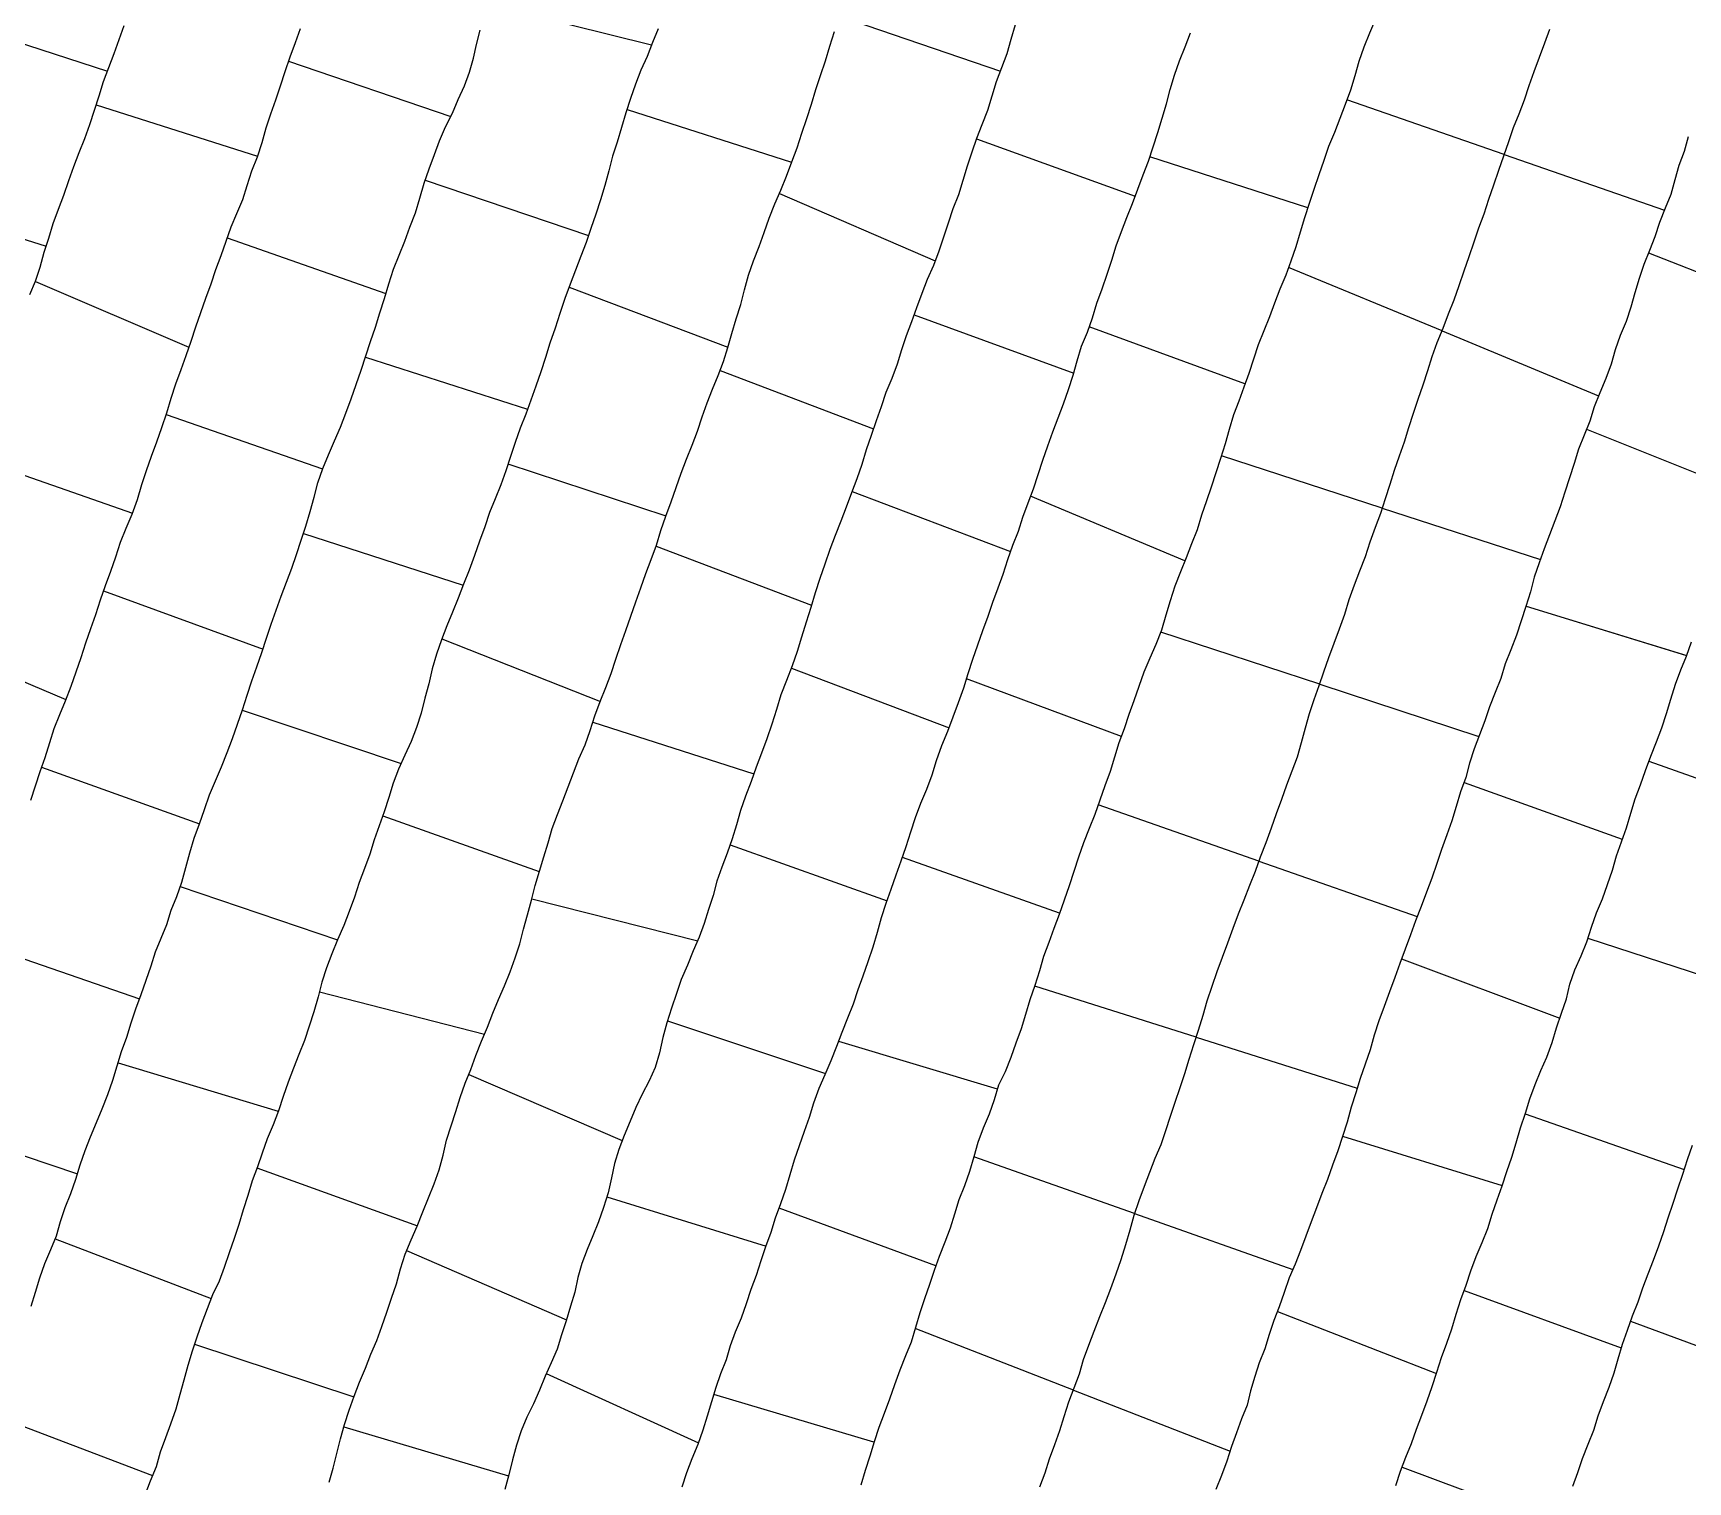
# Model space of a CAD drawing. Extents: x 703186 to 703989, y 1560402 to 1561368.
# Drawn here: x 703640.79 to 703685.02, y 1560776.77 to 1560815.5 of the extents above; entities that cross this region are included whole.
import ezdxf

# ---------------------------------------------------------------- set-up
doc = ezdxf.new("R2010")
doc.units = 0
doc.layers.add('10124_2002_REAL', color=30, linetype='Continuous')
doc.layers.add('AGROCAD PLL', color=7, linetype='Continuous')

msp = doc.modelspace()

# ---------------------------------------------------------------- linework, layer by layer
at = {"layer": '10124_2002_REAL'}
for points in [[(703676.6716, 1560815.8713), (703676.5088, 1560815.4927), (703676.3571, 1560815.1209), (703676.2318, 1560814.7412), (703676.1185, 1560814.3578), (703676.0054, 1560813.9739), (703675.8593, 1560813.5924), (703675.7197, 1560813.2174), (703675.5789, 1560812.8371), (703675.4204, 1560812.4615), (703675.2902, 1560812.0881), (703675.1543, 1560811.7065), (703675.0277, 1560811.3177), (703674.903, 1560810.9408), (703674.7796, 1560810.5565), (703674.659, 1560810.1788), (703674.5392, 1560809.7845), (703674.4093, 1560809.3984), (703674.2721, 1560809.0272), (703674.1167, 1560808.648), (703673.9729, 1560808.2789), (703673.8362, 1560807.91), (703673.6841, 1560807.5364), (703673.5385, 1560807.1602), (703673.4115, 1560806.7841), (703673.2847, 1560806.4016), (703673.1505, 1560806.0342), (703673.0205, 1560805.6604), (703672.8799, 1560805.2928), (703672.7623, 1560804.9039), (703672.6526, 1560804.5154), (703672.5326, 1560804.1266), (703672.4068, 1560803.7435), (703672.2777, 1560803.362), (703672.1529, 1560802.9896), (703672.0255, 1560802.61), (703671.9019, 1560802.2227), (703671.7583, 1560801.8415), (703671.6126, 1560801.4685), (703671.457, 1560801.0976), (703671.3121, 1560800.7117), (703671.1864, 1560800.3235), (703671.0663, 1560799.9369), (703670.9533, 1560799.5395), (703670.8046, 1560799.1549), (703670.639, 1560798.7849), (703670.4846, 1560798.4103), (703670.3466, 1560798.0316), (703670.2164, 1560797.6464), (703670.0824, 1560797.2773), (703669.9563, 1560796.8956), (703669.8166, 1560796.5219), (703669.6986, 1560796.1414), (703669.5777, 1560795.7579), (703669.4388, 1560795.3766), (703669.3027, 1560794.9935), (703669.1712, 1560794.6078), (703669.0186, 1560794.2311), (703668.8701, 1560793.8541), (703668.7335, 1560793.4697), (703668.6064, 1560793.0804), (703668.4804, 1560792.7028), (703668.3527, 1560792.3205), (703668.2177, 1560791.9379), (703668.0786, 1560791.5594), (703667.9401, 1560791.1884), (703667.8012, 1560790.8133), (703667.692, 1560790.4259), (703667.5681, 1560790.0358), (703667.4375, 1560789.6498), (703667.3192, 1560789.2623), (703667.1998, 1560788.8754), (703667.0582, 1560788.4969), (703666.9294, 1560788.1152), (703666.7705, 1560787.7315), (703666.5994, 1560787.3708), (703666.4818, 1560786.9818), (703666.3494, 1560786.5945), (703666.1869, 1560786.2198), (703666.0445, 1560785.8373), (703665.9322, 1560785.4527), (703665.8224, 1560785.0651), (703665.6842, 1560784.6853), (703665.5394, 1560784.3098), (703665.4185, 1560783.9262), (703665.2995, 1560783.5465), (703665.1589, 1560783.1725), (703665.0127, 1560782.7912), (703664.877, 1560782.421), (703664.7526, 1560782.0447), (703664.6174, 1560781.6598), (703664.4933, 1560781.2842), (703664.3795, 1560780.8925), (703664.2588, 1560780.5056), (703664.1108, 1560780.1381), (703663.961, 1560779.7516), (703663.8203, 1560779.363), (703663.682, 1560778.9832), (703663.5402, 1560778.5967), (703663.4001, 1560778.2223), (703663.27, 1560777.8401), (703663.1547, 1560777.4523), (703663.0337, 1560777.0756), (703662.9195, 1560776.6827)], [(703640.7033, 1560808.5109), (703640.857, 1560808.8698), (703640.983, 1560809.2445), (703641.0867, 1560809.6402), (703641.2072, 1560810.0186), (703641.3248, 1560810.4085), (703641.4706, 1560810.7919), (703641.6123, 1560811.1665), (703641.7422, 1560811.5568), (703641.8794, 1560811.9347), (703642.0254, 1560812.3089), (703642.1753, 1560812.6814), (703642.3037, 1560813.0535), (703642.4322, 1560813.4342), (703642.5554, 1560813.821), (703642.6764, 1560814.2043), (703642.8168, 1560814.5766), (703642.9618, 1560814.9537), (703643.0879, 1560815.3264), (703643.2244, 1560815.7046)], [(703647.931, 1560815.614), (703647.7942, 1560815.2353), (703647.6541, 1560814.8497), (703647.5234, 1560814.4645), (703647.3931, 1560814.0819), (703647.2657, 1560813.7052), (703647.1399, 1560813.3314), (703647.0159, 1560812.9521), (703646.9076, 1560812.5617), (703646.7762, 1560812.184), (703646.6256, 1560811.8029), (703646.5043, 1560811.4136), (703646.3836, 1560811.0433), (703646.2303, 1560810.6699), (703646.0744, 1560810.3062), (703645.9408, 1560809.9244), (703645.8072, 1560809.5441), (703645.6661, 1560809.1696), (703645.5409, 1560808.7834), (703645.4029, 1560808.4058), (703645.2662, 1560808.0199), (703645.1298, 1560807.6401), (703645.0031, 1560807.2569), (703644.8743, 1560806.8691), (703644.738, 1560806.492), (703644.5987, 1560806.1109), (703644.474, 1560805.7284), (703644.3561, 1560805.3328), (703644.2214, 1560804.9433), (703644.088, 1560804.5653), (703643.9489, 1560804.1813), (703643.8121, 1560803.7972), (703643.692, 1560803.4181), (703643.5739, 1560803.0208), (703643.4326, 1560802.6263), (703643.2693, 1560802.2505), (703643.1221, 1560801.8755), (703642.9932, 1560801.4857), (703642.8551, 1560801.1033), (703642.7195, 1560800.7178), (703642.5805, 1560800.3383), (703642.4619, 1560799.9496), (703642.329, 1560799.5712), (703642.1916, 1560799.1851), (703642.0669, 1560798.7967), (703641.934, 1560798.4146), (703641.803, 1560798.0266), (703641.648, 1560797.6416), (703641.4942, 1560797.2732), (703641.3461, 1560796.8948), (703641.2264, 1560796.5244), (703641.1056, 1560796.1243), (703640.9704, 1560795.7487), (703640.8442, 1560795.3661), (703640.7229, 1560794.987)], [(703640.7403, 1560781.464), (703640.8517, 1560781.8429), (703640.973, 1560782.2266), (703641.1039, 1560782.6091), (703641.2686, 1560782.9754), (703641.4116, 1560783.3483), (703641.5266, 1560783.7304), (703641.6487, 1560784.1052), (703641.8004, 1560784.4747), (703641.9364, 1560784.8558), (703642.0511, 1560785.2405), (703642.1788, 1560785.6236), (703642.3239, 1560785.9954), (703642.4819, 1560786.3705), (703642.6332, 1560786.7445), (703642.788, 1560787.1202), (703642.9191, 1560787.5042), (703643.0373, 1560787.8893), (703643.1532, 1560788.2715), (703643.2935, 1560788.652), (703643.4088, 1560789.0389), (703643.5389, 1560789.4135), (703643.6796, 1560789.7946), (703643.8106, 1560790.1792), (703643.9446, 1560790.5593), (703644.0623, 1560790.936), (703644.2106, 1560791.3015), (703644.3636, 1560791.6722), (703644.479, 1560792.0521), (703644.6334, 1560792.4154), (703644.7631, 1560792.7968), (703644.8705, 1560793.1889), (703644.9763, 1560793.5877), (703645.1001, 1560793.9734), (703645.2363, 1560794.3587), (703645.3713, 1560794.7463), (703645.5062, 1560795.1302), (703645.6692, 1560795.5094), (703645.828, 1560795.8839), (703645.9822, 1560796.263), (703646.1234, 1560796.6378), (703646.2548, 1560797.0223), (703646.3847, 1560797.4093), (703646.5106, 1560797.7964), (703646.6364, 1560798.1822), (703646.7717, 1560798.5568), (703646.9073, 1560798.9349), (703647.0315, 1560799.3226), (703647.1574, 1560799.6959), (703647.2914, 1560800.074), (703647.4213, 1560800.4445), (703647.5608, 1560800.8183), (703647.7021, 1560801.1927), (703647.8316, 1560801.5601), (703647.9553, 1560801.9378), (703648.0783, 1560802.3187), (703648.1964, 1560802.7068), (703648.3057, 1560803.0884), (703648.4058, 1560803.4757), (703648.5326, 1560803.8594), (703648.6885, 1560804.2263), (703648.8486, 1560804.5935), (703649.0092, 1560804.9657), (703649.1526, 1560805.3404), (703649.2906, 1560805.7248), (703649.4253, 1560806.107), (703649.5605, 1560806.4839), (703649.6845, 1560806.872), (703649.8091, 1560807.2535), (703649.9424, 1560807.636), (703650.0554, 1560808.0214), (703650.1795, 1560808.4042), (703650.3004, 1560808.799), (703650.4276, 1560809.1828), (703650.5781, 1560809.5614), (703650.73, 1560809.9374), (703650.8583, 1560810.3095), (703651.0083, 1560810.6966), (703651.1316, 1560811.0859), (703651.2428, 1560811.4816), (703651.3756, 1560811.8719), (703651.5227, 1560812.251), (703651.6577, 1560812.6204), (703651.8162, 1560812.9895), (703651.9986, 1560813.3529), (703652.1491, 1560813.7257), (703652.3247, 1560814.0882), (703652.4597, 1560814.4517), (703652.5594, 1560814.8229), (703652.6461, 1560815.1967), (703652.7451, 1560815.5749)], [(703657.4989, 1560815.6132), (703657.3471, 1560815.2432), (703657.2053, 1560814.876), (703657.0382, 1560814.5106), (703656.8914, 1560814.1329), (703656.7622, 1560813.7487), (703656.6382, 1560813.3621), (703656.5183, 1560812.9748), (703656.4017, 1560812.5846), (703656.2796, 1560812.2034), (703656.1789, 1560811.8183), (703656.0743, 1560811.4264), (703655.954, 1560811.0407), (703655.8323, 1560810.6536), (703655.7024, 1560810.2734), (703655.5749, 1560809.9011), (703655.4284, 1560809.5349), (703655.2856, 1560809.1589), (703655.1464, 1560808.7815), (703655.0013, 1560808.399), (703654.8682, 1560808.0041), (703654.7439, 1560807.6065), (703654.6072, 1560807.2129), (703654.4895, 1560806.8252), (703654.361, 1560806.4396), (703654.2246, 1560806.0595), (703654.0933, 1560805.6866), (703653.9585, 1560805.3098), (703653.8096, 1560804.9339), (703653.6792, 1560804.5544), (703653.5488, 1560804.179), (703653.4229, 1560803.7968), (703653.2907, 1560803.417), (703653.1388, 1560803.0457), (703652.9864, 1560802.6774), (703652.869, 1560802.2986), (703652.7265, 1560801.9173), (703652.5888, 1560801.529), (703652.4489, 1560801.1445), (703652.2959, 1560800.7655), (703652.1549, 1560800.3918), (703652.0048, 1560800.0215), (703651.8516, 1560799.6504), (703651.704, 1560799.277), (703651.5755, 1560798.8926), (703651.4608, 1560798.4991), (703651.3667, 1560798.1023), (703651.2604, 1560797.7143), (703651.1606, 1560797.3167), (703651.0431, 1560796.9348), (703650.8951, 1560796.5629), (703650.7265, 1560796.1931), (703650.559, 1560795.8226), (703650.4162, 1560795.4449), (703650.299, 1560795.0613), (703650.1714, 1560794.677), (703650.04, 1560794.3072), (703649.9068, 1560793.9329), (703649.7888, 1560793.5493), (703649.6501, 1560793.1674), (703649.506, 1560792.7907), (703649.3793, 1560792.4021), (703649.2417, 1560792.0139), (703649.0926, 1560791.6394), (703648.9265, 1560791.2624), (703648.7794, 1560790.8877), (703648.6369, 1560790.5124), (703648.5125, 1560790.1271), (703648.4107, 1560789.7303), (703648.2988, 1560789.3352), (703648.1711, 1560788.9477), (703648.0451, 1560788.5662), (703647.8971, 1560788.1911), (703647.7504, 1560787.823), (703647.6127, 1560787.4503), (703647.4775, 1560787.0717), (703647.3457, 1560786.6839), (703647.2083, 1560786.308), (703647.0513, 1560785.9368), (703646.9173, 1560785.5543), (703646.7853, 1560785.1901), (703646.6501, 1560784.8153), (703646.5347, 1560784.422), (703646.4051, 1560784.0416), (703646.2918, 1560783.6485), (703646.1619, 1560783.27), (703646.0312, 1560782.8898), (703645.8994, 1560782.4995), (703645.7627, 1560782.1319), (703645.5898, 1560781.7637), (703645.4441, 1560781.3908), (703645.2989, 1560781.0193), (703645.1673, 1560780.6399), (703645.043, 1560780.2635), (703644.9303, 1560779.8826), (703644.8162, 1560779.487), (703644.7123, 1560779.104), (703644.6022, 1560778.7119), (703644.4613, 1560778.3147), (703644.3261, 1560777.9409), (703644.1907, 1560777.5635), (703644.079, 1560777.1666), (703643.9193, 1560776.7844), (703643.7784, 1560776.4092)], [(703648.7027, 1560776.7608), (703648.8099, 1560777.1372), (703648.908, 1560777.5266), (703649.0038, 1560777.919), (703649.1182, 1560778.3024), (703649.237, 1560778.6806), (703649.3718, 1560779.0564), (703649.5116, 1560779.4323), (703649.6741, 1560779.8085), (703649.8156, 1560780.1824), (703649.9797, 1560780.5435), (703650.1148, 1560780.9227), (703650.2442, 1560781.3005), (703650.3739, 1560781.6823), (703650.5004, 1560782.0582), (703650.6092, 1560782.4635), (703650.7332, 1560782.8568), (703650.8964, 1560783.2346), (703651.0606, 1560783.6046), (703651.2079, 1560783.9856), (703651.3577, 1560784.3617), (703651.5102, 1560784.7365), (703651.6469, 1560785.1112), (703651.7514, 1560785.5015), (703651.8431, 1560785.9018), (703651.9626, 1560786.2865), (703652.0867, 1560786.6665), (703652.2093, 1560787.0437), (703652.3373, 1560787.4301), (703652.4949, 1560787.7958), (703652.6277, 1560788.1689), (703652.7728, 1560788.5488), (703652.9396, 1560788.9215), (703653.0763, 1560789.2967), (703653.2289, 1560789.6604), (703653.3877, 1560790.0296), (703653.5434, 1560790.4041), (703653.6787, 1560790.7754), (703653.7985, 1560791.1466), (703653.9005, 1560791.5412), (703654.0059, 1560791.9294), (703654.1147, 1560792.3196), (703654.2128, 1560792.7082), (703654.3232, 1560793.0953), (703654.4443, 1560793.4784), (703654.5574, 1560793.855), (703654.6691, 1560794.234), (703654.8034, 1560794.6071), (703654.949, 1560794.9773), (703655.0928, 1560795.3485), (703655.235, 1560795.7189), (703655.3779, 1560796.0934), (703655.5442, 1560796.4712), (703655.684, 1560796.8581), (703655.8085, 1560797.2464), (703655.9501, 1560797.625), (703656.0968, 1560798.0019), (703656.24, 1560798.3796), (703656.3692, 1560798.7652), (703656.4976, 1560799.1507), (703656.6316, 1560799.5305), (703656.7659, 1560799.9119), (703656.8982, 1560800.2924), (703657.0348, 1560800.6716), (703657.17, 1560801.0497), (703657.3147, 1560801.4294), (703657.4585, 1560801.8094), (703657.5706, 1560802.1966), (703657.7045, 1560802.5847), (703657.8476, 1560802.9645), (703657.9795, 1560803.3461), (703658.1159, 1560803.7315), (703658.2536, 1560804.1088), (703658.408, 1560804.4784), (703658.5496, 1560804.8524), (703658.6716, 1560805.2413), (703658.8101, 1560805.616), (703658.9544, 1560805.9822), (703659.1025, 1560806.3474), (703659.2434, 1560806.7185), (703659.3565, 1560807.0903), (703659.4646, 1560807.4693), (703659.5837, 1560807.8574), (703659.7057, 1560808.244), (703659.8104, 1560808.6367), (703659.9177, 1560809.0245), (703660.0481, 1560809.4062), (703660.1978, 1560809.7924), (703660.3343, 1560810.1694), (703660.4635, 1560810.5525), (703660.6184, 1560810.9314), (703660.778, 1560811.3002), (703660.9259, 1560811.6751), (703661.0689, 1560812.0547), (703661.2142, 1560812.4299), (703661.3422, 1560812.8237), (703661.4683, 1560813.2132), (703661.5992, 1560813.5975), (703661.7136, 1560813.9865), (703661.8388, 1560814.3661), (703661.9683, 1560814.7537), (703662.0879, 1560815.149), (703662.2134, 1560815.5406)], [(703667.0397, 1560815.7191), (703666.9261, 1560815.3274), (703666.8151, 1560814.9447), (703666.6793, 1560814.5692), (703666.5346, 1560814.1911), (703666.4151, 1560813.8096), (703666.2974, 1560813.4257), (703666.1519, 1560813.0474), (703666.0121, 1560812.6824), (703665.8791, 1560812.3142), (703665.7589, 1560811.9438), (703665.6467, 1560811.559), (703665.5248, 1560811.1712), (703665.3737, 1560810.7984), (703665.2497, 1560810.4176), (703665.1266, 1560810.0385), (703664.9984, 1560809.6678), (703664.8605, 1560809.2814), (703664.6933, 1560808.9118), (703664.5459, 1560808.5398), (703664.408, 1560808.1524), (703664.2723, 1560807.7803), (703664.1298, 1560807.4061), (703664.0017, 1560807.0263), (703663.8851, 1560806.6477), (703663.7407, 1560806.2651), (703663.5828, 1560805.889), (703663.4568, 1560805.5107), (703663.3285, 1560805.128), (703663.1916, 1560804.7424), (703663.0614, 1560804.3542), (703662.9429, 1560803.9654), (703662.8115, 1560803.5786), (703662.6686, 1560803.2032), (703662.5236, 1560802.8272), (703662.3796, 1560802.4543), (703662.2317, 1560802.0684), (703662.0866, 1560801.6907), (703661.9526, 1560801.3045), (703661.8225, 1560800.9153), (703661.6975, 1560800.5313), (703661.5812, 1560800.1411), (703661.4564, 1560799.7494), (703661.3291, 1560799.3515), (703661.2122, 1560798.9648), (703661.0812, 1560798.5793), (703660.9324, 1560798.1868), (703660.7802, 1560797.8077), (703660.6633, 1560797.4136), (703660.5359, 1560797.0211), (703660.4045, 1560796.6335), (703660.2599, 1560796.2506), (703660.1213, 1560795.8759), (703659.9828, 1560795.49), (703659.8371, 1560795.0991), (703659.7018, 1560794.7184), (703659.5937, 1560794.3331), (703659.475, 1560793.9554), (703659.3397, 1560793.5759), (703659.2012, 1560793.1981), (703659.0705, 1560792.8247), (703658.967, 1560792.4426), (703658.847, 1560792.066), (703658.7299, 1560791.6973), (703658.5964, 1560791.3321), (703658.4373, 1560790.9604), (703658.2835, 1560790.5784), (703658.1177, 1560790.2019), (703657.985, 1560789.8256), (703657.8585, 1560789.433), (703657.7282, 1560789.0425), (703657.6232, 1560788.6449), (703657.5346, 1560788.2345), (703657.422, 1560787.8493), (703657.2574, 1560787.485), (703657.0669, 1560787.1365), (703656.9016, 1560786.7727), (703656.746, 1560786.4088), (703656.5882, 1560786.03), (703656.4466, 1560785.6571), (703656.3341, 1560785.2765), (703656.2478, 1560784.8924), (703656.1613, 1560784.4968), (703656.0399, 1560784.1038), (703655.9028, 1560783.7153), (703655.7551, 1560783.344), (703655.601, 1560782.9765), (703655.4602, 1560782.609), (703655.3548, 1560782.2327), (703655.2701, 1560781.8432), (703655.1541, 1560781.4618), (703655.0398, 1560781.0711), (703654.9172, 1560780.6952), (703654.7951, 1560780.3183), (703654.6389, 1560779.9544), (703654.4749, 1560779.5946), (703654.3289, 1560779.2225), (703654.163, 1560778.8526), (703653.9898, 1560778.4951), (703653.8404, 1560778.1299), (703653.7101, 1560777.7521), (703653.6057, 1560777.3526), (703653.505, 1560776.9587), (703653.4039, 1560776.5601)], [(703658.1362, 1560776.6311), (703658.2645, 1560777.0165), (703658.4066, 1560777.3955), (703658.5637, 1560777.7748), (703658.6996, 1560778.1545), (703658.8133, 1560778.5337), (703658.9318, 1560778.9203), (703659.0507, 1560779.2978), (703659.1776, 1560779.6681), (703659.3252, 1560780.0417), (703659.4363, 1560780.4156), (703659.5687, 1560780.7809), (703659.7227, 1560781.1509), (703659.8581, 1560781.5327), (703659.982, 1560781.921), (703660.1245, 1560782.2965), (703660.2495, 1560782.6835), (703660.3797, 1560783.062), (703660.5156, 1560783.4454), (703660.639, 1560783.8285), (703660.7781, 1560784.2134), (703660.9152, 1560784.5942), (703661.0265, 1560784.9867), (703661.1426, 1560785.3768), (703661.2749, 1560785.762), (703661.4123, 1560786.1406), (703661.5435, 1560786.5207), (703661.664, 1560786.9048), (703661.8033, 1560787.2892), (703661.96, 1560787.6604), (703662.1218, 1560788.0331), (703662.2785, 1560788.412), (703662.4182, 1560788.7895), (703662.5654, 1560789.171), (703662.7198, 1560789.5445), (703662.8452, 1560789.926), (703662.9793, 1560790.2998), (703663.1125, 1560790.6815), (703663.2479, 1560791.0671), (703663.3621, 1560791.4612), (703663.4713, 1560791.8536), (703663.5969, 1560792.2385), (703663.7288, 1560792.6156), (703663.8583, 1560792.9914), (703663.9941, 1560793.369), (703664.1313, 1560793.7489), (703664.2559, 1560794.1435), (703664.3757, 1560794.5307), (703664.5223, 1560794.9094), (703664.6773, 1560795.2891), (703664.8236, 1560795.6688), (703664.9377, 1560796.0548), (703665.0836, 1560796.451), (703665.241, 1560796.8382), (703665.3869, 1560797.2222), (703665.5306, 1560797.6044), (703665.6672, 1560797.9909), (703665.7873, 1560798.3754), (703665.9123, 1560798.7648), (703666.0462, 1560799.147), (703666.1784, 1560799.5303), (703666.3167, 1560799.9073), (703666.4463, 1560800.2846), (703666.584, 1560800.6641), (703666.7197, 1560801.0374), (703666.8415, 1560801.4236), (703666.9761, 1560801.8041), (703667.1266, 1560802.179), (703667.2472, 1560802.5565), (703667.3878, 1560802.9398), (703667.5278, 1560803.3117), (703667.6537, 1560803.6958), (703667.7791, 1560804.0823), (703667.9177, 1560804.4627), (703668.051, 1560804.8414), (703668.1871, 1560805.2142), (703668.3308, 1560805.5883), (703668.4628, 1560805.9696), (703668.5924, 1560806.3516), (703668.6958, 1560806.7355), (703668.8131, 1560807.1274), (703668.9734, 1560807.5061), (703669.1101, 1560807.8815), (703669.228, 1560808.2735), (703669.3629, 1560808.664), (703669.5049, 1560809.0495), (703669.6212, 1560809.4233), (703669.742, 1560809.808), (703669.8818, 1560810.1929), (703670.0263, 1560810.5716), (703670.1805, 1560810.9396), (703670.3186, 1560811.3276), (703670.463, 1560811.7061), (703670.6021, 1560812.077), (703670.7265, 1560812.4592), (703670.8541, 1560812.8365), (703670.9727, 1560813.2249), (703671.0841, 1560813.6033), (703671.188, 1560813.9871), (703671.2975, 1560814.375), (703671.4342, 1560814.758), (703671.5832, 1560815.1333), (703671.7312, 1560815.5011)], [(703667.7026, 1560776.6359), (703667.8401, 1560777.0077), (703667.9608, 1560777.3874), (703668.0972, 1560777.7632), (703668.2328, 1560778.141), (703668.351, 1560778.5189), (703668.474, 1560778.9058), (703668.62, 1560779.28), (703668.7594, 1560779.6517), (703668.8635, 1560780.0435), (703669.0072, 1560780.4194), (703669.1494, 1560780.8006), (703669.3004, 1560781.1881), (703669.454, 1560781.561), (703669.6017, 1560781.9373), (703669.7391, 1560782.3297), (703669.8782, 1560782.7145), (703670.0037, 1560783.1091), (703670.1117, 1560783.5016), (703670.2188, 1560783.8965), (703670.3562, 1560784.286), (703670.4998, 1560784.6709), (703670.6406, 1560785.0449), (703670.7818, 1560785.4224), (703670.9439, 1560785.7858), (703671.0679, 1560786.1591), (703671.1911, 1560786.5429), (703671.3151, 1560786.9203), (703671.4491, 1560787.3075), (703671.5765, 1560787.6844), (703671.6895, 1560788.0668), (703671.8205, 1560788.4579), (703671.9433, 1560788.8462), (703672.067, 1560789.2398), (703672.1772, 1560789.6286), (703672.3096, 1560790.0203), (703672.4392, 1560790.4131), (703672.584, 1560790.7975), (703672.7291, 1560791.1782), (703672.8658, 1560791.5702), (703673.0082, 1560791.9496), (703673.159, 1560792.3299), (703673.3148, 1560792.715), (703673.4616, 1560793.0926), (703673.596, 1560793.4768), (703673.7488, 1560793.8625), (703673.8925, 1560794.2493), (703674.0236, 1560794.6373), (703674.1691, 1560795.0197), (703674.2997, 1560795.3973), (703674.4493, 1560795.7779), (703674.5871, 1560796.152), (703674.6972, 1560796.5351), (703674.801, 1560796.9268), (703674.9076, 1560797.3109), (703675.0339, 1560797.6819), (703675.1709, 1560798.0537), (703675.2922, 1560798.4227), (703675.4281, 1560798.8054), (703675.5694, 1560799.1901), (703675.7083, 1560799.5741), (703675.85, 1560799.9668), (703675.9689, 1560800.3596), (703676.1082, 1560800.7457), (703676.2557, 1560801.1233), (703676.4061, 1560801.5029), (703676.5309, 1560801.8961), (703676.6732, 1560802.29), (703676.8119, 1560802.6659), (703676.9377, 1560803.0534), (703677.0678, 1560803.4364), (703677.1795, 1560803.8167), (703677.3141, 1560804.1989), (703677.4511, 1560804.5696), (703677.5635, 1560804.9496), (703677.6889, 1560805.3372), (703677.8149, 1560805.7146), (703677.9436, 1560806.095), (703678.0693, 1560806.4743), (703678.1868, 1560806.8523), (703678.3238, 1560807.2293), (703678.4806, 1560807.608), (703678.6282, 1560807.9898), (703678.7768, 1560808.3674), (703678.9131, 1560808.7502), (703679.042, 1560809.1387), (703679.1727, 1560809.5235), (703679.3067, 1560809.9133), (703679.4346, 1560810.2919), (703679.5791, 1560810.6672), (703679.699, 1560811.0571), (703679.8353, 1560811.4434), (703679.9658, 1560811.8292), (703680.1025, 1560812.2123), (703680.2364, 1560812.5976), (703680.3631, 1560812.9696), (703680.5174, 1560813.3358), (703680.6538, 1560813.7142), (703680.7779, 1560814.1005), (703680.915, 1560814.4741), (703681.0563, 1560814.8543), (703681.1983, 1560815.2328), (703681.3305, 1560815.6034)], [(703685.0338, 1560812.7283), (703684.9264, 1560812.3294), (703684.7849, 1560811.9564), (703684.677, 1560811.575), (703684.5631, 1560811.1811), (703684.4178, 1560810.8135), (703684.267, 1560810.4384), (703684.1376, 1560810.0535), (703683.9948, 1560809.6899), (703683.848, 1560809.3145), (703683.7167, 1560808.9332), (703683.6043, 1560808.5547), (703683.4967, 1560808.1698), (703683.3704, 1560807.7877), (703683.2154, 1560807.4146), (703683.0793, 1560807.0315), (703682.9692, 1560806.645), (703682.8283, 1560806.2659), (703682.6681, 1560805.8822), (703682.5202, 1560805.5104), (703682.4056, 1560805.1274), (703682.253, 1560804.7461), (703682.0974, 1560804.3714), (703681.9834, 1560803.9886), (703681.8599, 1560803.6047), (703681.7362, 1560803.2234), (703681.6122, 1560802.8306), (703681.4701, 1560802.4585), (703681.3212, 1560802.0873), (703681.1826, 1560801.7125), (703681.0482, 1560801.3362), (703680.9153, 1560800.9499), (703680.8131, 1560800.5566), (703680.6948, 1560800.1717), (703680.5697, 1560799.7813), (703680.4425, 1560799.3987), (703680.2883, 1560799.0137), (703680.1433, 1560798.6398), (703680.0205, 1560798.2481), (703679.8709, 1560797.8656), (703679.7204, 1560797.4906), (703679.596, 1560797.1126), (703679.4544, 1560796.7374), (703679.3097, 1560796.366), (703679.1852, 1560795.9846), (703679.0844, 1560795.5935), (703678.9471, 1560795.2114), (703678.83, 1560794.8252), (703678.7174, 1560794.4421), (703678.5774, 1560794.062), (703678.44, 1560793.6764), (703678.3094, 1560793.2963), (703678.1778, 1560792.9105), (703678.0364, 1560792.5311), (703677.8909, 1560792.1498), (703677.7462, 1560791.7634), (703677.6086, 1560791.3886), (703677.4662, 1560791.0058), (703677.324, 1560790.6286), (703677.1859, 1560790.2535), (703677.0463, 1560789.8659), (703676.9034, 1560789.4802), (703676.7648, 1560789.0932), (703676.6407, 1560788.708), (703676.5324, 1560788.3206), (703676.4011, 1560787.9336), (703676.2668, 1560787.5522), (703676.1433, 1560787.1694), (703676.0255, 1560786.7845), (703675.9122, 1560786.3876), (703675.7926, 1560786.0016), (703675.6698, 1560785.6181), (703675.5261, 1560785.2324), (703675.3883, 1560784.8533), (703675.2387, 1560784.4754), (703675.0971, 1560784.0949), (703674.9568, 1560783.7198), (703674.8112, 1560783.3356), (703674.6665, 1560782.9563), (703674.5235, 1560782.5909), (703674.364, 1560782.2186), (703674.2327, 1560781.8289), (703674.099, 1560781.4487), (703673.9559, 1560781.082), (703673.8299, 1560780.7056), (703673.7125, 1560780.3286), (703673.5673, 1560779.9508), (703673.4494, 1560779.5883), (703673.3345, 1560779.2034), (703673.2394, 1560778.8228), (703673.0945, 1560778.4516), (703672.9598, 1560778.0763), (703672.8246, 1560777.7121), (703672.7012, 1560777.3254), (703672.5575, 1560776.9354), (703672.4048, 1560776.5645)], [(703677.2143, 1560776.6667), (703677.3447, 1560777.0496), (703677.4853, 1560777.4255), (703677.6314, 1560777.7979), (703677.7659, 1560778.1805), (703677.9094, 1560778.5469), (703678.058, 1560778.93), (703678.1873, 1560779.3162), (703678.314, 1560779.6988), (703678.4398, 1560780.0891), (703678.5772, 1560780.4745), (703678.7104, 1560780.8579), (703678.8272, 1560781.2504), (703678.9525, 1560781.6416), (703679.0924, 1560782.0264), (703679.2242, 1560782.4078), (703679.3653, 1560782.7897), (703679.5207, 1560783.1663), (703679.6739, 1560783.5406), (703679.7922, 1560783.9273), (703679.9277, 1560784.3079), (703680.06, 1560784.6854), (703680.1819, 1560785.0669), (703680.3218, 1560785.4453), (703680.4347, 1560785.8343), (703680.5464, 1560786.2356), (703680.6826, 1560786.6254), (703680.8001, 1560787.0082), (703680.9408, 1560787.3909), (703681.0954, 1560787.7675), (703681.2561, 1560788.1254), (703681.396, 1560788.5105), (703681.5155, 1560788.9098), (703681.6465, 1560789.2957), (703681.7786, 1560789.6799), (703681.8687, 1560790.0752), (703682.005, 1560790.458), (703682.1668, 1560790.8298), (703682.3201, 1560791.2051), (703682.4485, 1560791.5977), (703682.5831, 1560791.9761), (703682.7399, 1560792.3529), (703682.8783, 1560792.7377), (703683.0041, 1560793.1201), (703683.1161, 1560793.5067), (703683.245, 1560793.8801), (703683.3857, 1560794.2501), (703683.5004, 1560794.6407), (703683.6126, 1560795.0241), (703683.7584, 1560795.4002), (703683.893, 1560795.7815), (703684.0308, 1560796.1706), (703684.1829, 1560796.5473), (703684.3254, 1560796.9259), (703684.45, 1560797.3086), (703684.5716, 1560797.6893), (703684.695, 1560798.0909), (703684.8321, 1560798.4733), (703684.9847, 1560798.8443), (703685.1184, 1560799.2213)], [(703685.1412, 1560785.7558), (703685.0072, 1560785.3765), (703684.8757, 1560784.9824), (703684.7442, 1560784.5889), (703684.6214, 1560784.2068), (703684.4864, 1560783.8189), (703684.3687, 1560783.4497), (703684.2352, 1560783.0716), (703684.0948, 1560782.6894), (703683.9502, 1560782.3235), (703683.8059, 1560781.9474), (703683.6865, 1560781.5686), (703683.5365, 1560781.1967), (703683.3973, 1560780.8187), (703683.2695, 1560780.4376), (703683.1535, 1560780.0525), (703683.0398, 1560779.6712), (703682.9061, 1560779.2898), (703682.7581, 1560778.9111), (703682.6196, 1560778.5265), (703682.4959, 1560778.1448), (703682.3506, 1560777.7652), (703682.2015, 1560777.387), (703682.0713, 1560777.0069), (703681.9424, 1560776.6408)]]:
    msp.add_lwpolyline(points, dxfattribs=at)
at = {"layer": 'AGROCAD PLL', "color": 3, "true_color": 0x00ff00}
for points in [[(703652.9353, 1560816.2678), (703657.3233, 1560815.1815)], [(703638.5228, 1560815.8617), (703642.7798, 1560814.4784)], [(703662.3442, 1560815.946), (703666.6454, 1560814.4807)], [(703642.4794, 1560813.5824), (703646.7855, 1560812.2108)], [(703680.1155, 1560812.2496), (703675.9054, 1560813.7127)], [(703666.0088, 1560812.6732), (703670.252, 1560811.1405)], [(703680.1155, 1560812.2496), (703684.397, 1560810.7617)], [(703680.1155, 1560812.2496), (703684.397, 1560810.7617)], [(703636.8737, 1560811.1442), (703641.1373, 1560809.799)], [(703660.7401, 1560811.2126), (703664.9063, 1560809.4097)], [(703645.976, 1560810.025), (703650.221, 1560808.5396)], [(703683.9676, 1560809.6204), (703688.1621, 1560807.9802)], [(703640.8519, 1560808.8578), (703644.9517, 1560807.1021)], [(703655.1179, 1560808.7063), (703659.3587, 1560807.0976)], [(703655.1179, 1560808.7063), (703659.3586, 1560807.0977)], [(703664.3392, 1560807.9638), (703668.6074, 1560806.4073)], [(703678.4509, 1560807.5362), (703682.6366, 1560805.8031)], [(703678.4509, 1560807.5362), (703682.6366, 1560805.8031)], [(703682.3169, 1560804.9058), (703686.504, 1560803.23)], [(703676.8553, 1560802.7995), (703672.554, 1560804.1959)], [(703662.6854, 1560803.2473), (703666.9168, 1560801.6366)], [(703671.5794, 1560801.3894), (703667.4554, 1560803.1195)], [(703648.0149, 1560802.1223), (703652.2873, 1560800.7427)], [(703642.6726, 1560800.5897), (703646.9371, 1560799.0278)], [(703680.6972, 1560800.1795), (703684.9911, 1560798.8598)], [(703680.6972, 1560800.1795), (703684.9903, 1560798.86)], [(703637.5229, 1560799.437), (703641.6636, 1560797.6804)], [(703675.1825, 1560798.0891), (703670.9327, 1560799.4861)], [(703661.0592, 1560798.5213), (703665.2735, 1560796.9237)], [(703675.1825, 1560798.0891), (703679.4362, 1560796.6908)], [(703675.1825, 1560798.0891), (703679.4362, 1560796.6908)], [(703646.3808, 1560797.3976), (703650.6267, 1560795.9724)], [(703655.7536, 1560797.0751), (703660.0565, 1560795.6954)], [(703641.0158, 1560795.8748), (703645.2353, 1560794.356)], [(703641.0158, 1560795.8748), (703645.2353, 1560794.3559)], [(703683.9809, 1560796.0298), (703688.2318, 1560794.5243)], [(703679.0388, 1560795.4665), (703683.2701, 1560793.946)], [(703659.4197, 1560793.8003), (703663.6195, 1560792.303)], [(703668.2301, 1560791.9729), (703664.0257, 1560793.4564)], [(703673.5568, 1560793.3647), (703677.7911, 1560791.8834)], [(703673.5568, 1560793.3647), (703677.7911, 1560791.8834)], [(703639.3743, 1560791.1538), (703643.6371, 1560789.6794)], [(703682.3528, 1560791.3052), (703686.6408, 1560789.9028)], [(703677.3714, 1560790.7542), (703681.6004, 1560789.1599)], [(703671.8831, 1560788.6558), (703667.5634, 1560790.0219)], [(703671.8831, 1560788.6558), (703667.5636, 1560790.0218)], [(703657.7452, 1560789.0935), (703661.9701, 1560787.6837)], [(703671.8831, 1560788.6558), (703676.184, 1560787.2956)], [(703671.8831, 1560788.6558), (703676.184, 1560787.2956)], [(703643.0626, 1560787.9729), (703647.3427, 1560786.675)], [(703643.0626, 1560787.9729), (703647.3425, 1560786.675)], [(703652.4347, 1560787.6561), (703656.5347, 1560785.8892)], [(703680.6747, 1560786.6027), (703684.9212, 1560785.1189)], [(703637.7172, 1560786.4379), (703641.9812, 1560785.0061)], [(703675.7955, 1560786.0111), (703680.0614, 1560784.6893)], [(703675.7955, 1560786.0111), (703680.0613, 1560784.6894)], [(703656.1268, 1560784.3852), (703660.3826, 1560783.0705)], [(703656.1268, 1560784.3852), (703660.3827, 1560783.0705)], [(703664.9224, 1560782.5449), (703660.7304, 1560784.0815)], [(703670.2336, 1560783.9384), (703674.4618, 1560782.4468)], [(703670.2336, 1560783.9384), (703674.4618, 1560782.4468)], [(703641.3809, 1560783.2684), (703645.5526, 1560781.6686)], [(703679.0395, 1560781.881), (703683.2439, 1560780.3525)], [(703668.5963, 1560779.2192), (703664.3717, 1560780.8675)], [(703683.4864, 1560781.0607), (703687.7147, 1560779.5035)], [(703645.1056, 1560780.4531), (703649.3679, 1560779.0455)], [(703645.1056, 1560780.4531), (703649.3678, 1560779.0455)], [(703654.5065, 1560779.664), (703658.576, 1560777.8091)], [(703663.2667, 1560777.8289), (703658.9887, 1560779.1008)], [(703668.5963, 1560779.2192), (703672.7841, 1560777.5853)], [(703668.5963, 1560779.2192), (703672.7841, 1560777.5853)], [(703677.3874, 1560777.1637), (703681.5856, 1560775.5934)]]:
    msp.add_lwpolyline(points, dxfattribs=at)
at = {"layer": 'AGROCAD PLL', "color": 1, "true_color": 0xff0000}
for points in [[(703647.6183, 1560814.7442), (703651.9579, 1560813.2718)], [(703656.6684, 1560813.4564), (703661.0656, 1560812.046)], [(703656.6684, 1560813.4564), (703661.0655, 1560812.046)], [(703651.2721, 1560811.5676), (703655.637, 1560810.0824)], [(703649.6722, 1560806.8335), (703654.008, 1560805.4482)], [(703639.1313, 1560804.1672), (703643.4467, 1560802.6657)], [(703651.7159, 1560799.3072), (703655.9529, 1560797.6324)], [(703651.7159, 1560799.3072), (703655.953, 1560797.6323)], [(703673.5568, 1560793.3647), (703669.2598, 1560794.8678)], [(703654.1234, 1560792.354), (703658.555, 1560791.2353)], [(703648.4468, 1560789.871), (703652.858, 1560788.7393)], [(703670.2336, 1560783.9384), (703665.933, 1560785.4555)], [(703670.2336, 1560783.9384), (703665.933, 1560785.4554)], [(703646.7751, 1560785.1619), (703651.065, 1560783.6144)], [(703646.7751, 1560785.1619), (703651.0645, 1560783.6146)], [(703650.7729, 1560782.9488), (703655.0488, 1560781.1018)], [(703674.0514, 1560781.3266), (703678.3036, 1560779.6673)], [(703639.7141, 1560778.5617), (703643.9838, 1560776.9387)], [(703649.1002, 1560778.242), (703653.4977, 1560776.9298)]]:
    msp.add_lwpolyline(points, dxfattribs=at)
at = {"layer": 'AGROCAD PLL', "color": 5, "true_color": 0x0000ff}
for points in [[(703674.8669, 1560810.8284), (703670.6377, 1560812.1865)], [(703678.4509, 1560807.5362), (703674.3488, 1560809.2346)], [(703673.1829, 1560806.123), (703669.023, 1560807.6424)], [(703659.1516, 1560806.4768), (703663.2543, 1560804.9191)], [(703644.3446, 1560805.2996), (703648.5302, 1560803.8521)], [(703644.3446, 1560805.2996), (703648.5296, 1560803.8523)], [(703653.4839, 1560803.9821), (703657.7067, 1560802.5911)], [(703653.4839, 1560803.9821), (703657.7069, 1560802.591)], [(703676.8553, 1560802.7995), (703681.0809, 1560801.4277)], [(703676.8553, 1560802.7995), (703681.0809, 1560801.4277)], [(703657.4469, 1560801.7789), (703661.6008, 1560800.2069)], [(703669.8799, 1560796.6913), (703665.7442, 1560798.2373)], [(703650.1347, 1560794.5737), (703654.3206, 1560793.0863)], [(703650.1347, 1560794.5737), (703654.3204, 1560793.0864)], [(703644.725, 1560792.6849), (703648.9241, 1560791.2569)], [(703644.725, 1560792.6849), (703648.9243, 1560791.2569)], [(703666.5668, 1560787.2628), (703662.3275, 1560788.5444)]]:
    msp.add_lwpolyline(points, dxfattribs=at)

doc.saveas('drawing.dxf')
